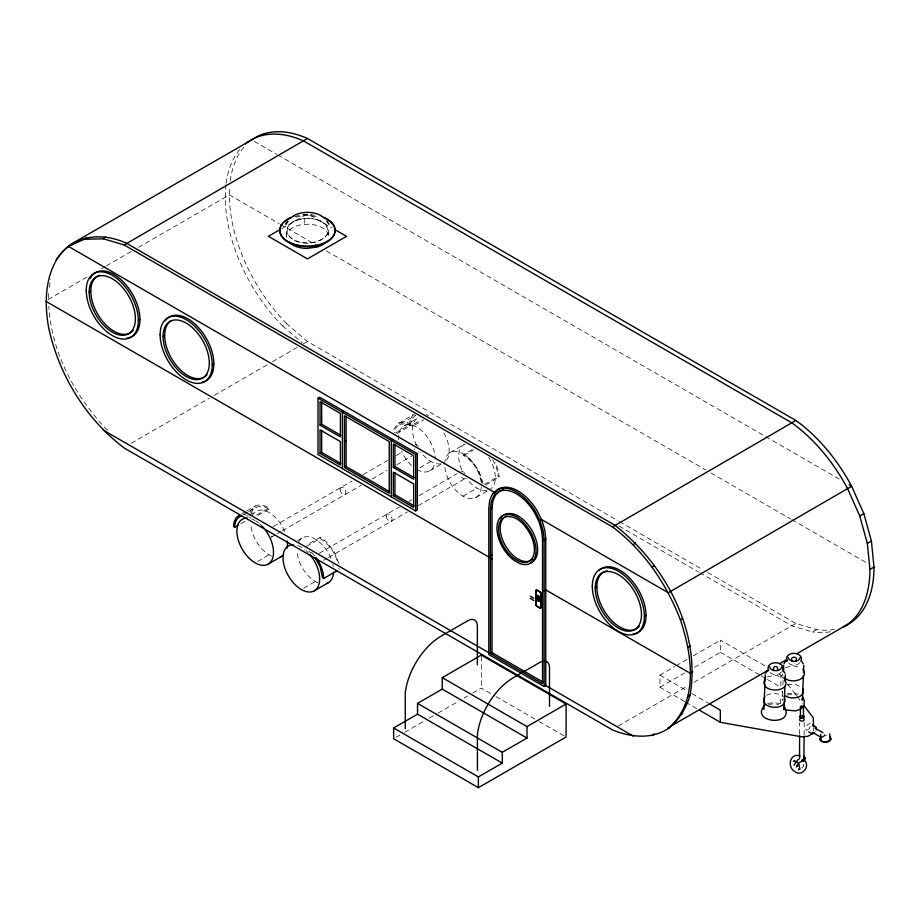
<?xml version="1.0" encoding="UTF-8"?>
<svg xmlns="http://www.w3.org/2000/svg" width="920" height="920" viewBox="0 0 920 920"><rect width="100%" height="100%" fill="white"/><g stroke="black" fill="none" stroke-linecap="round" stroke-linejoin="round"><path stroke-width="0.69" stroke-dasharray="4.6 3.45" d="M684.583 701.546L659.962 687.228L659.996 675.084L674.831 666.517M694.565 667.241L720.532 652.257L720.567 640.113L767.349 667.31M780.861 685.986L780.896 675.188L777.204 673.037M799.572 734.16L799.595 722.717M813.464 730.963L813.475 728.272M804.103 735.137L804.23 722.384M780.229 703.754L780.689 698.406L781.816 696.67M782.678 691.288L782.322 700.293L782.598 698.728M782.92 685.009L783.127 679.523M306.624 546.296L320.137 538.499L320.206 537.337L306.705 545.134M395.588 432.986L409.089 425.19L410.573 418.174L413.126 414.943M396.716 433.722L410.228 425.925L411.631 419.244L415.61 415.196C408.974 420.865 395.588 422.176 394.427 432.676M481.965 483.138C480.309 471.925 473.363 461.553 463.737 455.595L463.806 454.434L473.627 448.753M48.288 298.149L48.886 292.733M49.496 287.316L50.416 279.185M250.194 512.394C251.367 507.391 256.577 504.171 261.579 505.149A29.451 17.008 60 0 1 268.985 507.84L269.054 509.093L256.783 516.178M251.286 513.348C253.149 505.298 263.373 504.953 269.054 509.093M393.794 429.49L397.164 424.154L414.805 413.873M328.428 232.277C321.046 246.802 293.882 246.802 286.499 232.277M815.752 731.25L816.189 730.319M781.379 671.98C778.918 675.74 772.19 675.475 769.672 671.876M799.802 662.561C797.341 666.321 790.613 666.057 788.106 662.469M48.127 299.506L87.768 276.621M101.395 268.743L105.11 266.604M106.352 265.892L131.123 251.585M138.563 247.296L229.344 194.879L279.116 223.617M281.83 228.574L307.464 213.773L331.878 227.873M225.998 184.575A125.189 72.277 60 0 0 282.624 326.013L286.695 323.667L307.475 341.504L618.159 520.87M131.226 443.267L209.265 398.21M214.222 395.347L267.49 364.596M272.446 361.732L297.217 347.426M303.416 343.85L307.475 341.504M241.742 513.785L245.421 511.669M246.652 510.956L255.242 505.988M243.777 514.406L247.457 512.279M248.687 511.566L256.048 507.322M249.216 515.269L256.185 511.244M403.937 425.948L417.875 417.898M240.844 523.721L248.204 519.466M256.703 514.935L268.985 507.84M398.843 423.085L405.179 422.234A29.451 17.008 60 0 1 412.585 424.936L421.176 419.968M399.648 424.407L405.616 423.614L412.654 426.19L423.706 419.808M273.228 526.528L352.015 481.045M363.089 474.651L387.722 460.425M396.336 455.446L402.5 451.892M271.216 537.268L276.138 534.416M277.368 533.703L281.06 531.576M282.29 530.863L361.077 485.38M372.163 478.975L386.94 470.453M396.784 464.761L411.562 456.228M257.519 561.534L269.146 554.817M430.836 461.472L416.886 469.522A25.898 14.95 60 0 0 434.849 462.875M297.689 540.569L302.346 537.889M450.087 452.594L464.036 444.544M429.835 470.81L443.785 462.748M463.737 455.595L473.558 449.926M319.378 553.173L399.395 506.977M409.25 501.296L411.711 499.87M419.094 495.604L457.263 473.57M323.518 560.349L327.221 558.221M328.452 557.509L407.238 512.026M418.312 505.62L465.106 478.607M303.669 588.179L315.296 581.463M463.036 496.167L476.985 488.117M484.587 484.368L498.088 476.572L499.226 477.147L497.743 468.418L495.19 462.242M485.714 484.943L499.226 477.147M475.985 497.455L489.934 489.394M396.094 737.311L399.797 735.172M404.742 732.32L424.499 720.912M429.444 718.06L436.862 713.782M438.092 713.069L459.091 700.948M464.036 698.084L467.739 695.945M472.684 693.094L481.321 688.102L494.833 695.911M676.062 665.804L687.194 659.375M693.369 655.81L720.567 640.113M659.962 687.228L684.687 672.957M618.366 725.938L687.734 685.894M693.933 682.318L795.857 623.461L816.638 629.625A125.189 72.277 60 0 0 834.348 629.406M699.832 572.723L791.786 625.818L812.567 631.982L816.638 629.625M801.826 767.958L803.793 765.911L803.309 762.553M785.473 667.621L793.166 665.735L801.021 667.747M767.038 677.028L774.732 675.154L782.598 677.166M766.521 695.347C771.776 692.553 778.895 692.886 783.483 696.831M295.699 217.085L307.464 215.326L318.32 216.901M821.997 736.276L825.964 735.494L828.586 735.988M787.129 684.917L795.259 684.342L801.918 687.412M787.048 693.829L792.051 693.139L798.1 694.163M787.117 695.094L792.108 694.324L797.168 695.175M767.659 703.478L773.628 702.558L779.665 703.581M768.694 704.513L773.674 703.742L778.734 704.594M822.112 737.828L824.205 736.253L824.446 733.7M243.328 514.245L245.617 514.36M246.054 515.74L248.331 516.223M810.497 723.695C807.323 723.016 804.252 728.283 806.598 730.618M807.334 729.295C811.52 730.135 808.634 721.935 812.095 726.386M320.332 221.007C308.407 215.533 283.59 218.189 286.499 236.003M338.525 568.698L339.664 569.273M254.184 141.323L276.598 154.261M277.84 154.974L764.508 435.953M765.762 436.666L839.189 479.067M280.37 224.342L313.961 243.742M326.416 250.93L705.985 470.074M710.964 472.949L790.613 518.926M791.867 519.65L866.536 562.764M619.401 521.582L702.661 569.653M707.63 572.528L795.857 623.461M619.056 526.091L698.591 572.01M496.064 696.612L537.832 720.728M539.062 721.441L566.076 737.035M720.532 652.257L759.931 675.165M761.162 675.878L766.084 678.741M767.314 679.466L780.861 687.332M659.996 675.084L687.091 690.828M692.012 693.692L708.02 702.995M685.825 702.259L696.9 708.699M409.089 425.19L410.228 425.925M320.137 538.499C329.026 543.95 335.443 553.173 337.893 563.27M249.527 517.316L250.665 518.052M282.624 326.013L302.369 342.964M107.571 430.065L105.489 428.283C74.508 395.082 51.532 352.268 48.806 306.348M308.936 551.137L311.213 553.276M324.242 223.261L327.002 226.021L328.428 229.091L328.428 236.658A20.976 12.109 0 0 0 308.039 224.227L302.588 224.549A20.976 12.109 0 0 0 286.718 238.107M311.65 552.403L316.066 557.669M780.896 675.188L783.46 678.557M787.727 684.181L796.271 695.417M797.122 696.543L802.251 703.282M492.706 459.62L496.685 468.28L498.088 476.572M304.796 218.776L304.75 224.422M338.997 563.592L333.948 551.356L327.612 543.191A29.451 17.008 60 0 0 320.206 537.337M782.391 674.038L782.839 675.751M781.977 691.288L782.414 692.967M483.103 483.632L479.228 471.466L471.212 460.276A29.451 17.008 60 0 0 463.806 454.422M412.585 424.936L412.654 426.19M481.321 656.523L481.321 688.102M830.277 631.752A125.189 72.277 60 0 1 812.567 631.982M226.17 183.23A125.189 72.277 60 0 1 239.625 149.718M286.695 323.667A125.189 72.277 60 0 1 229.666 186.357M230.242 180.872A125.189 72.277 60 0 1 244.605 146.303M426.075 414.46A29.451 17.008 60 0 1 428.547 415.713M294.917 216.476A27.623 15.95 0 0 1 314.617 215.28M303.14 214.429A27.623 15.95 0 0 1 311.788 214.429M317.688 582.67A25.898 14.95 60 0 1 296.999 550.792M298.367 542.455A25.898 14.95 60 0 1 314.398 538.683A25.898 14.95 60 0 1 331.441 559.67M332.822 564.293A25.898 14.95 60 0 1 333.258 566.559M297.769 545.572A25.898 14.95 60 0 1 304.922 549.688M305.796 550.424A25.898 14.95 60 0 1 308.349 552.885M271.538 556.025A25.898 14.95 60 0 1 250.849 524.147M252.218 515.809A25.898 14.95 60 0 1 268.237 512.037A25.898 14.95 60 0 1 285.292 533.025M251.62 518.926A25.898 14.95 60 0 1 255.196 520.582M256.094 521.122A25.898 14.95 60 0 1 258.761 523.043M259.635 523.779A25.898 14.95 60 0 1 262.2 526.24M272.01 535.992A4.14 2.392 60 0 1 271.572 536.958M414.805 449.569A4.14 2.392 60 0 1 414.448 448.845M415.253 444.624A4.14 2.392 60 0 1 416.886 444.992M417.45 445.383A4.14 2.392 60 0 1 418.508 446.499M418.956 451.961A4.14 2.392 60 0 1 418.508 452.134M411.562 465.543A25.898 14.95 60 0 1 401.649 451.329M398.659 439.921A25.898 14.95 60 0 1 415.989 426.73A25.898 14.95 60 0 1 435.194 458.953M441.002 463.784A25.898 14.95 60 0 1 420.659 452.03M416.668 445.567A25.898 14.95 60 0 1 420.659 416.863M443.785 432.848A25.898 14.95 60 0 1 446.062 460.862M465.474 478.308A4.14 2.392 60 0 1 462.748 478.227A4.14 2.392 60 0 1 460.322 474.754M460.966 471.431A4.14 2.392 60 0 1 463.036 471.638M463.611 472.029A4.14 2.392 60 0 1 464.151 472.546M464.657 473.144A4.14 2.392 60 0 1 465.106 473.823M481.309 486.956A25.898 14.95 60 0 1 453.192 487.174A25.898 14.95 60 0 1 454.227 451.398A25.898 14.95 60 0 1 481.344 485.599M487.151 490.429A25.898 14.95 60 0 1 466.808 478.676M461.759 469.924A25.898 14.95 60 0 1 466.808 443.509M488.6 457.332A25.898 14.95 60 0 1 490.751 488.865M287.362 227.24C284.165 246.56 319.7 246.939 327.566 234.14C330.763 214.82 295.228 214.44 287.362 227.24M386.228 516.212A4.14 2.392 60 0 0 390.781 521.433A4.14 2.392 60 0 0 390.448 515.395A4.14 2.392 60 0 0 386.228 516.212M340.078 489.566A4.14 2.392 60 0 0 344.632 494.787A4.14 2.392 60 0 0 344.298 488.75A4.14 2.392 60 0 0 340.078 489.566"/><path stroke-width="1.38" d="M812.406 733.677L807.898 736.276L801.607 736.793L720.303 722.303L720.337 710.159L709.251 703.708M799.572 735.597L799.572 758.781L797.893 759.759L794.029 765.187M800.423 716.898L800.446 706.974M803.459 716.703L803.482 706.767M813.487 726.915L813.349 717.887L803.953 705.525M803.884 759.218L804.091 736.552M763.899 709.711L764.198 701.994M764.279 699.913L764.911 683.468M764.98 681.708L765.244 674.762M782.529 670.933C786.301 660.249 764.991 659.881 768.453 670.818L768.637 669.725M783.46 670.898L783.679 665.344M784.898 686.377L783.989 709.883L783.575 708.319M785.07 681.881L785.346 674.935M792.051 661.549C789.049 655.661 799.1 655.799 795.777 661.583M800.952 661.514C804.735 650.831 783.426 650.463 786.876 661.399L787.071 660.307M803.379 675.591L802.424 700.465L802.01 698.901M803.505 672.462L803.769 665.516M239.28 515.212L236.175 517.718L234.232 521.606L233.565 526.528L234.703 527.264C234.554 522.525 236.854 517.017 241.902 515.89M816.454 729.376L816.132 727.122L812.567 724.902M56.189 259.635C72.875 235.232 100.234 231.564 126.27 243.11L614.652 525.067C664.815 564.328 700.718 629.912 690.207 694.715C686.355 708.124 679.213 719.762 668.299 728.548C651.371 739.611 630.418 737.311 612.524 729.939L124.142 447.982C85.422 418.611 58.857 374.681 48.587 327.359C43.539 298.563 45.195 263.695 70.495 244.501L251.7 139.886A125.189 72.277 60 0 1 307.475 138.483L795.857 420.452A125.189 72.277 60 0 1 851.644 486.254L863.811 513.59L871.412 541.063L874 567.077A125.189 72.277 60 0 1 845.894 625.554M668.299 728.548C699.246 701.534 692.07 654.81 680.478 620.068C666.551 583.705 643.804 550.459 612.524 526.93L124.142 244.961L103.362 238.797L84.398 239.28L68.356 246.364L494.776 492.556L493.154 493.488M490.429 508.99L491.326 501.607L493.925 495.857L498.065 492.027A36.811 21.252 60 0 1 534.876 513.279L539.016 521.893L541.615 530.644L542.524 539.074L542.524 683.686L490.429 653.614L490.429 508.99L492.05 508.058L492.959 500.675L495.558 494.925L499.686 491.084A36.811 21.252 60 0 1 503.642 489.624M781.701 667.023C780.482 672.106 770.96 671.795 769.58 666.919M800.124 657.605C798.916 662.699 789.383 662.377 788.003 657.501M803.919 705.835L804.379 700.488L802.608 696.854M829.61 736.506C835.601 743.624 815.649 744.487 821.019 736.874M286.844 222.295L285.855 224.261L288.086 221.145M765.52 673.198L766.889 671.059M783.955 663.78L785.312 661.641M765.359 678.396C756.677 693.749 793.764 693.933 784.404 678.557M764.876 696.67C757.838 709.193 787.991 711.746 784.633 698.406M782.759 670.565L783.782 668.978M796.363 766.9L799.549 762.415L804.448 759.586M803.344 761.599L805.655 758.333L803.976 756.24L803.436 756.55M829.713 740.071L827.287 741.577M494.132 493.154L498.525 489.072A39.134 22.597 60 0 1 537.671 511.669L542.064 520.823L544.835 530.127L545.778 538.947L545.778 685.572L633.305 736.103M84.398 239.28L86.526 237.417M103.362 238.797L105.489 236.946M124.142 244.961L307.475 138.483M612.524 526.93L795.857 420.452M633.305 544.766L635.432 542.903M652.269 567.134L654.396 565.282M680.478 620.068L682.606 618.206M688.079 647.542L690.207 645.679M692.794 671.692L690.655 673.543L545.778 589.904L544.145 590.835M688.079 696.567L690.207 694.715M652.269 735.632L654.396 733.769M680.478 715.265L682.606 713.414M774.134 670.185C772.892 672.451 772.972 665.562 775.56 666.459C778.297 665.631 777.814 671.715 777.067 670.438M765.221 704.605C747.868 722.867 796.271 727.467 784.185 706.272M814.51 732.837L812.36 733.803L808.657 731.825M506.862 515.878L502.009 518.868A25.3 14.605 60 0 0 514.579 558.842L519.248 561.395A25.3 14.605 60 0 0 530.391 534.439C525.527 525.447 516.683 514.567 505.229 516.822M89.171 292.1A32.694 18.883 60 0 1 123.843 289.006A32.694 18.883 60 0 1 123.843 335.248A32.694 18.883 60 0 1 89.171 292.1L90.792 291.157M280.6 229.275L268.398 236.325L307.464 258.888L346.541 236.325L334.328 229.275M138.333 320.482L139.966 319.55M163.058 336.421A32.694 18.883 60 0 1 197.742 333.327A32.694 18.883 60 0 1 197.742 379.569A32.694 18.883 60 0 1 163.058 336.421L164.68 335.478M212.221 364.803L213.854 363.872M318.009 398.141L319.642 397.198L417.312 453.594L417.312 509.99L415.69 510.922L318.009 454.537L318.009 398.141L415.69 454.537L417.312 453.594M320.045 425.166L340.4 436.908L340.4 413.413L320.045 401.66L320.045 425.166L321.678 424.223L340.825 435.275M344.057 411.297L342.435 412.24L342.435 468.636M320.045 453.364L340.4 465.106L340.4 441.611L320.045 429.858L320.045 453.364L321.678 452.421L340.825 463.473M344.471 441.611L346.092 440.668M234.703 527.264L238.383 525.136M344.471 467.452L389.24 493.304L389.24 441.611L344.471 415.759L344.471 467.452L346.092 466.52L389.62 491.648M392.897 439.495L391.276 440.438L391.276 496.823M393.3 467.452L413.655 479.205L413.655 455.71L393.3 443.957L393.3 467.452L394.933 466.52L414.08 477.572M268.145 564.155L282.095 556.105M393.3 495.65L413.655 507.403L413.655 483.909L393.3 472.155L393.3 495.65L394.933 494.718L414.08 505.77M315.365 558.221L320.103 566.697L322.563 577.909L323.702 578.484L337.203 570.688M314.295 590.801L328.244 582.751M494.442 495.385L496.075 494.442M539.787 520.421L541.42 519.478L668.299 592.733L851.644 486.254L849.148 484.817M490.429 555.852L492.05 554.909M490.429 559.82L492.05 558.889M545.778 685.572L544.145 686.504L544.145 539.89L545.778 538.947M535.889 590.686L536.084 590.559A1.15 0.667 60 0 1 536.9 590.088L540.155 591.974A1.15 0.667 60 0 1 540.971 593.388L540.971 607.476A1.15 0.667 60 0 1 540.155 607.947L536.693 606.188A1.15 0.667 60 0 1 535.889 604.773L535.889 590.686A1.15 0.667 60 0 1 536.693 590.214L536.9 590.088M536.693 590.214L540.155 591.974M539.948 608.074A1.15 0.667 60 0 0 540.764 607.602L540.971 593.388M535.889 604.773L536.084 600.426M536.693 606.188L540.155 607.947M595.228 587.983A32.694 18.883 60 0 1 629.912 584.89A32.694 18.883 60 0 1 629.912 631.131A32.694 18.883 60 0 1 595.228 587.983L596.861 587.04M442.255 677.649L527.01 726.581L527.01 738.035L442.255 689.103L442.255 677.649L481.321 655.097L566.076 704.03L566.076 737.035L478.377 787.669L393.622 738.737L393.622 727.984L417.53 714.184L502.285 763.117L502.285 752.318L417.53 703.386L417.53 714.184M490.429 653.614L492.05 652.671L542.903 682.03M417.53 703.386L442.255 689.103M644.391 616.365L646.024 615.434M843.019 627.279A125.189 72.277 60 0 0 869.929 569.422L867.341 543.409L859.74 515.936L863.811 513.59M527.01 726.581L566.076 704.03M502.285 752.318L527.01 738.035M867.341 543.409L871.412 541.063M393.622 727.984L478.377 776.917L502.285 763.117M869.929 569.422L874 567.077M768.292 670.185L667.966 727.777M779.435 663.757L786.876 659.467M796.777 653.74L847.573 624.415M794.914 760.403L793.5 761.219L796.869 761.921M796.766 766.038L798.951 764.784M800.147 768.924L798.732 769.741L799.652 767.326L797.732 762.783M800.952 709.056L795.662 710.884L786.508 710.079M293.698 215.648C302.162 211.255 312.766 211.255 321.229 215.648M504.194 514.751C516.707 512.29 526.366 524.17 531.668 533.991A27.623 15.95 60 0 1 519.501 563.419L514.406 560.625A27.623 15.95 60 0 1 500.687 516.982C513.245 506.575 527.953 521.928 533.301 533.048A27.623 15.95 60 0 1 530.368 563.086M826.125 741.796L823.756 741.727M800.043 755.837C789.946 752.548 786.749 766.9 794.822 771.604C801.469 777.273 810.807 766.521 804.436 760.196M785.323 695.899C791.05 699.786 805.437 698.257 803.056 688.988M821.836 741.002L822.71 741.439M46 301.358L489.175 557.221M103.362 430.146L489.175 652.889M544.145 686.504L488.796 654.557L488.796 507.932L489.739 500.204L492.499 494.097L496.903 490.015A39.134 22.597 60 0 1 536.038 512.612L540.442 521.766L543.202 531.07L544.145 539.89M699.361 710.136L720.303 722.303M814.924 728.042L823.009 732.78M812.509 732.32L820.594 737.058M533.738 600.564L530.288 598.276M533.703 598.31L530.438 596.148M784.012 677.361C790.084 684.56 809.922 680.053 802.838 669.139M326.841 221.145L329.072 224.261M316.066 557.669C320.344 563.764 323.541 570.941 323.702 578.484M802.102 661.79L803.356 663.941M783.668 671.209L784.932 673.359M820.847 739.139L821.215 740.45M859.74 515.936L847.573 488.612A125.189 72.277 60 0 0 791.786 422.797L303.416 140.84A125.189 72.277 60 0 0 245.49 143.876M830.737 737.909L830.806 739.438M829.771 733.942L829.966 738.737M820.651 734.344L820.87 739.806M820.007 738.369L820.076 739.898M549.493 706.433L549.493 667.77A13.374 7.716 -60 0 0 540.04 662.308L513.533 677.615A51.646 29.819 -60 0 0 477.411 734.39L477.411 770.316M536.084 590.559L536.084 597.609M492.05 508.058L492.05 652.671M478.377 776.917L478.377 787.669M477.353 664.78L477.353 626.129A13.374 7.716 -60 0 0 467.9 620.667L441.393 635.973A51.646 29.819 -60 0 0 405.272 692.748L405.272 728.663M415.69 454.537L415.69 510.922M394.933 444.406L394.933 466.52M394.933 472.604L394.933 494.718M346.092 416.254L346.092 466.52M321.678 402.109L321.678 424.223M321.678 430.307L321.678 452.421M315.468 244.593L315.468 247.411M500.365 518.742A27.623 15.95 60 0 1 502.308 516.051M532.565 558.969A25.3 14.605 60 0 1 520.87 560.464L516.2 557.899A25.3 14.605 60 0 1 503.642 517.925M536.9 606.073A1.15 0.667 60 0 1 536.084 604.658M539.948 592.089A1.15 0.667 60 0 1 540.764 593.504M536.141 598.655A2.944 1.702 60 0 1 537.579 595.918A2.944 1.702 60 0 1 539.994 600.093A2.944 1.702 60 0 1 536.9 599.978M536.394 597.689A2.944 1.702 60 0 1 538.223 595.734A2.944 1.702 60 0 1 540.477 599.633A2.944 1.702 60 0 1 537.866 600.242M536.659 598.494A1.288 0.747 60 0 1 537.533 597.678A1.288 0.747 60 0 1 538.418 599.506A1.288 0.747 60 0 1 537.084 599.38M537.119 598.403A1.242 0.713 60 0 1 537.763 597.402A1.242 0.713 60 0 1 538.809 598.977A1.242 0.713 60 0 1 537.809 599.426M536.682 598.345A1.242 0.713 60 0 1 537.591 597.747A1.242 0.713 60 0 1 538.395 599.449A1.242 0.713 60 0 1 537.199 599.449M321.275 216.373A27.623 15.95 0 0 1 328.624 240.442A27.623 15.95 0 0 1 286.304 240.442A27.623 15.95 0 0 1 293.652 216.373M323.702 217.787A27.623 15.95 0 0 1 331.625 238.418A27.623 15.95 0 0 1 297.114 245.479A27.623 15.95 0 0 1 280.784 226.561M281.301 225.561A27.623 15.95 0 0 1 282.693 223.629M284.487 221.835A27.623 15.95 0 0 1 291.226 217.787M325.335 242.661A20.976 12.109 0 0 1 317.457 246.974L306.9 248.434A20.976 12.109 0 0 1 289.029 242.098M309.983 554.702A25.898 14.95 60 0 1 315.376 590.065A25.898 14.95 60 0 1 286.936 573.114A25.898 14.95 60 0 1 293.25 544.732M333.569 572.251A25.898 14.95 60 0 1 326.439 583.533M262.2 526.24A25.898 14.95 60 0 1 269.962 562.764A25.898 14.95 60 0 1 241.166 547.216A25.898 14.95 60 0 1 247.089 518.087M287.258 541.029A25.898 14.95 60 0 1 287.109 548.17M283.67 554.933A25.898 14.95 60 0 1 280.289 556.887M803.804 718.899A2.334 1.357 0.2 0 1 803.482 720.716A2.334 1.357 0.2 0 1 800.319 720.682A2.334 1.357 0.2 0 1 800.101 718.853M802.861 715.553A2.334 1.357 0.2 0 1 803.769 717.646A2.334 1.357 0.2 0 1 800.055 717.6A2.334 1.357 0.2 0 1 801.078 715.542M802.539 715.99A1.529 0.885 0.2 0 1 803.286 717.22A1.529 0.885 0.2 0 1 801.101 717.531A1.529 0.885 0.2 0 1 800.745 716.243M599.311 570.147A36.834 21.263 60 0 1 639.561 591.87A36.834 21.263 60 0 1 633.006 633.96M639.205 626.324A32.694 18.883 60 0 1 603.623 609.833A32.694 18.883 60 0 1 607.143 570.779M165.243 320.769A36.834 21.263 60 0 1 205.608 337.168A36.834 21.263 60 0 1 202.273 382.191M207.034 374.762A32.694 18.883 60 0 1 173.144 361.008A32.694 18.883 60 0 1 171.453 320.516M90.126 278.53A36.834 21.263 60 0 1 131.341 292.226A36.834 21.263 60 0 1 126.937 338.077M133.147 330.441A32.694 18.883 60 0 1 98.118 314.87A32.694 18.883 60 0 1 99.843 275.207M803.873 759.368C803.424 761.909 799.227 760.61 803.873 759.368M801.021 707.56A1.529 0.885 0.2 0 0 803.482 706.997A1.529 0.885 0.2 0 0 801.4 706.043A1.529 0.885 0.2 0 0 801.021 707.56M592.307 586.293A36.834 21.263 60 0 0 631.373 634.892A36.834 21.263 60 0 0 631.373 582.808A36.834 21.263 60 0 0 592.307 586.293M160.126 334.73A36.834 21.263 60 0 0 199.203 383.341A36.834 21.263 60 0 0 199.203 331.246A36.834 21.263 60 0 0 160.126 334.73M86.238 290.409A36.834 21.263 60 0 0 125.315 339.02A36.834 21.263 60 0 0 125.315 286.925A36.834 21.263 60 0 0 86.238 290.409"/></g></svg>
